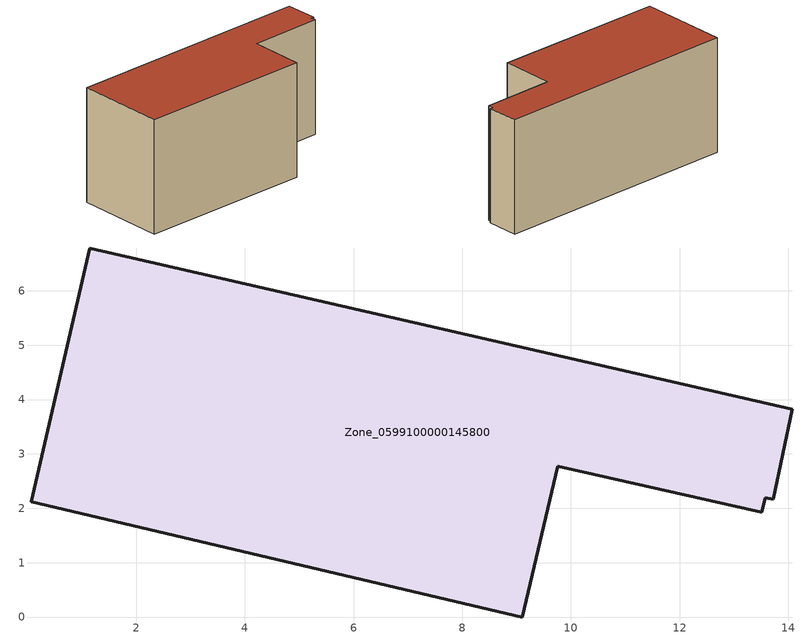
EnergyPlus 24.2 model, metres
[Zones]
Zone_0599100000145800
 floor ground (C_G): 9.76,2.77 9.1,0 0.07,2.12 1.15,6.79 14.07,3.82 13.73,2.17 13.58,2.19 13.51,1.93 z0
 wall outside (C_F): 9.1,0 9.76,2.77 13.51,1.93 13.58,2.19 13.73,2.17 14.07,3.82 1.15,6.79 0.07,2.12 9.1,0 z0:6.11
 roof outside (C_R): 14.07,3.82 1.15,6.79 0.07,2.12 9.1,0 9.76,2.77 13.51,1.93 13.58,2.19 13.73,2.17 z6.11
[BUILDING]
Pand.0599100000145800: North Axis=0; Terrain=City; Loads Convergence Tolerance Value=0.04; Temperature Convergence Tolerance Value=0.4; Solar Distribution=FullExterior; Maximum Number of Warmup Days=25; Minimum Number of Warmup Days=1
[Site:Location]
Rotterdam.The.Hague.AP_ZH_NLD Design_Conditions: Latitude=51.96; Longitude=4.45; Time Zone=1; Elevation=-4.5
[SITE:GROUNDTEMPERATURE:BUILDINGSURFACE]
18, 18, 18, 18, 18, 18, 18, 18, 18, 18, 18, 18
[MATERIAL] Thermal Absorptance=0.9; Solar Absorptance=0.7; Visible Absorptance=0.7
Name | Roughness | Thickness | Conductivity | Density | Specific Heat
G.TC.1946 | MediumSmooth | 0.15 | 1 | 540 | 1210
F.TC.1946 | Rough | 0.3 | 0.857143 | 1920 | 840
R.TC.1946 | MediumRough | 0.2 | 0.909091 | 1500 | 1000
[CONSTRUCTION]
C_G: G.TC.1946
C_F: F.TC.1946
C_R: R.TC.1946
[ZONE]
Zone_0599100000145800: Type=1; Multiplier=1; Ceiling Height=Autocalculate; Volume=Autocalculate; Floor Area=autocalculate; Part of Total Floor Area=Yes
[ZONEINFILTRATION:DESIGNFLOWRATE]
Infil_Zone_0599100000145800: Zone or ZoneList or Space or SpaceList=Zone_0599100000145800; Schedule=AlwaysOn; Design Flow Rate Calculation Method=Flow/Area; Flow Rate per Floor Area=0.003; Constant Term Coefficient=1; Temperature Term Coefficient=0; Velocity Term Coefficient=0; Velocity Squared Term Coefficient=0
[HVACTEMPLATE:ZONE:IDEALLOADSAIRSYSTEM]
Zone_0599100000145800: Maximum Heating Supply Air Temperature=50; Minimum Cooling Supply Air Temperature=13; Maximum Heating Supply Air Humidity Ratio=0.0156; Minimum Cooling Supply Air Humidity Ratio=0.0077; Heating Limit=NoLimit; Cooling Limit=NoLimit; Dehumidification Control Type=ConstantSensibleHeatRatio; Cooling Sensible Heat Ratio=0.7; Dehumidification Setpoint=60; Humidification Control Type=None; Humidification Setpoint=30; Outdoor Air Method=None; Outdoor Air Flow Rate per Person=0.00944; Outdoor Air Flow Rate per Zone Floor Area=0; Outdoor Air Flow Rate per Zone=0; Demand Controlled Ventilation Type=None; Outdoor Air Economizer Type=NoEconomizer; Heat Recovery Type=None; Sensible Heat Recovery Effectiveness=0.7; Latent Heat Recovery Effectiveness=0.65
[ZONECONTROL:THERMOSTAT]
ThermostatControl_Zone_0599100000145800: Zone or ZoneList=Zone_0599100000145800; Control Type Schedule=DualSetpointControlType; Control 1=Thermostat_Zone_0599100000145800; Temperature Difference Between Cutout And Setpoint=0
[THERMOSTATSETPOINT:DUALSETPOINT]
Thermostat_Zone_0599100000145800: Heating Setpoint Temperature Schedule=HeatingSetpoint_Zone_0599100000145800; Cooling Setpoint Temperature Schedule=CoolingSetpoint_Zone_0599100000145800
[SCHEDULE:COMPACT]
HeatingSetpoint_Zone_0599100000145800: Through: 12/31, For: AllDays, Until: 24:00, 21
CoolingSetpoint_Zone_0599100000145800: Through: 12/31, For: AllDays, Until: 24:00, 24
DualSetpointControlType: Through: 12/31, For: AllDays, Until: 24:00, 4
AlwaysOn: Through: 12/31, For: AllDays, Until: 24:00, 1
